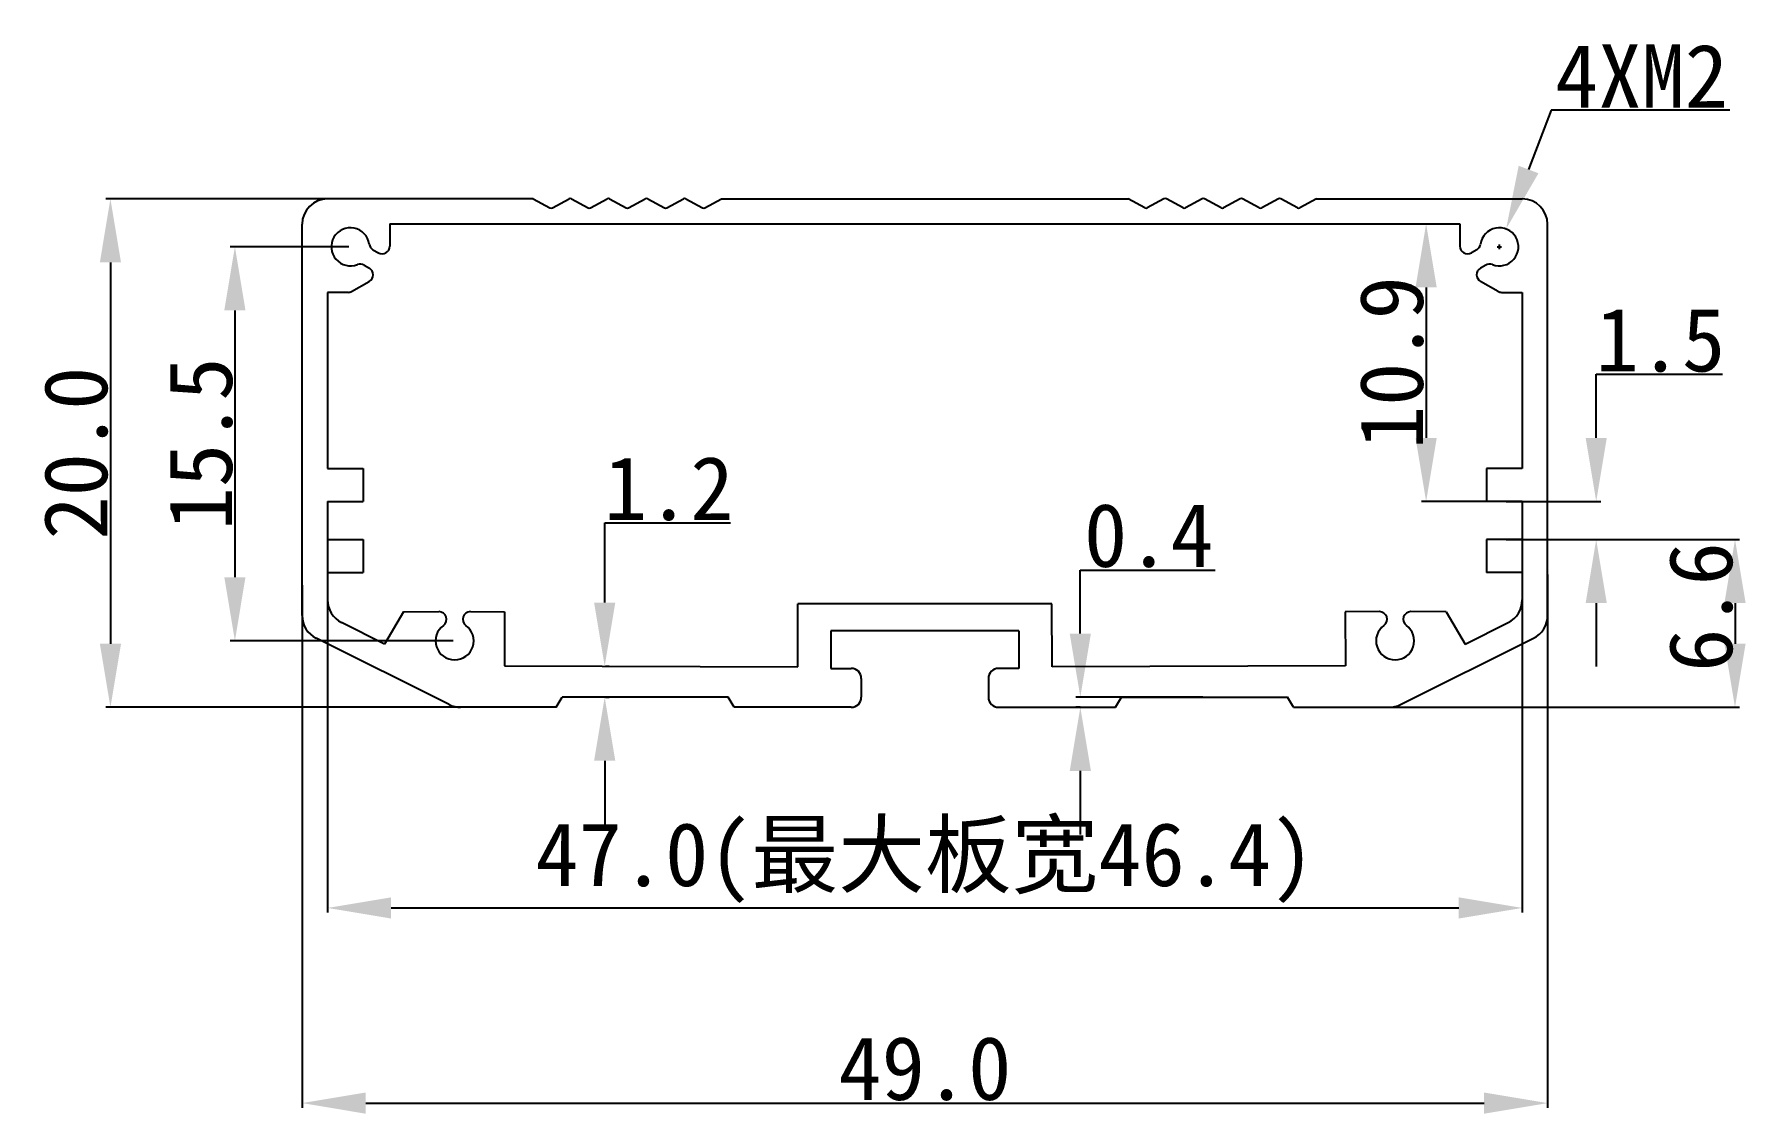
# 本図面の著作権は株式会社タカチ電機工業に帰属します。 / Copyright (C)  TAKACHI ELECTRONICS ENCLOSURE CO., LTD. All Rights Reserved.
# Model space of a CAD drawing. Header units: inches. Extents: x 31.4 to 98.9, y 11.6 to 54.
import ezdxf

# ---------------------------------------------------------------- set-up
doc = ezdxf.new("R2010")
doc.units = ezdxf.units.IN
doc.header["$MEASUREMENT"] = 0
doc.layers.get('Defpoints').update_dxf_attribs({"lineweight": 25})
doc.layers.add('1', color=30, linetype='Continuous')
doc.styles.get("Standard").update_dxf_attribs({"font": 'simhei.ttf'})
doc.dimstyles.get("Standard").update_dxf_attribs({"dimtxt": 2.5, "dimasz": 2.5, "dimexe": 0.18, "dimexo": 0.0625, "dimgap": 0.09, "dimtad": 1, "dimtoh": 1, "dimdec": 1, "dimzin": 0, "dimdsep": 46, "dimtxsty": 'Standard', "dimcen": 0.09, "dimadec": 0, "dimazin": 0, "dimtfac": 1, "dimtdec": 1, "dimtofl": 0, "dimtmove": 0, "dimatfit": 3, "dimfxl": 1, "dimtolj": 1, "dimtzin": 0, "dimarcsym": 0})

# ---------------------------------------------------------------- blocks, each defined once
blk = doc.blocks.new('*D45')
at = {"color": 0, "lineweight": -2}
for p, q in [((45.578, 47.567), (34.235, 47.567)), ((34.415, 45.067), (34.415, 30.067)), ((49.464, 27.567), (34.235, 27.567))]:
    blk.add_line(p, q, dxfattribs=at)
at = {"color": 0}
for points in [[(33.999, 45.067), (34.832, 45.067), (34.415, 47.567)], [(33.999, 30.067), (34.832, 30.067), (34.415, 27.567)]]:
    blk.add_solid(points, dxfattribs=at)
at = {"layer": 'Defpoints', "color": 0}
for p in [(45.64, 47.567), (34.415, 27.567), (49.526, 27.567)]:
    blk.add_point(p, dxfattribs=at)
at = {"color": 0, "insert": (33.061, 37.567), "char_height": 2.5, "attachment_point": 5, "rotation": 90}
blk.add_mtext('\\A1;20.0', dxfattribs=at)
blk = doc.blocks.new('*D46')
at = {"color": 0, "lineweight": -2}
for p, q in [((43.794, 45.683), (39.132, 45.683)), ((39.312, 43.183), (39.312, 32.682)), ((47.894, 30.182), (39.132, 30.182))]:
    blk.add_line(p, q, dxfattribs=at)
at = {"color": 0}
for points in [[(38.895, 43.183), (39.728, 43.183), (39.312, 45.683)], [(38.895, 32.682), (39.728, 32.682), (39.312, 30.182)]]:
    blk.add_solid(points, dxfattribs=at)
at = {"layer": 'Defpoints', "color": 0}
for p in [(43.856, 45.683), (39.312, 30.182), (47.956, 30.182)]:
    blk.add_point(p, dxfattribs=at)
at = {"color": 0, "insert": (37.972, 37.932), "char_height": 2.5, "attachment_point": 5, "rotation": 90}
blk.add_mtext('\\A1;15.5', dxfattribs=at)
blk = doc.blocks.new('*D47')
at = {"color": 0, "lineweight": -2}
for p, q in [((90.956, 32.787), (90.956, 11.818)), ((41.957, 32.368), (41.957, 11.818)), ((44.457, 11.998), (88.456, 11.998))]:
    blk.add_line(p, q, dxfattribs=at)
at = {"color": 0}
for points in [[(44.457, 12.415), (44.457, 11.581), (41.957, 11.998)], [(88.456, 12.415), (88.456, 11.581), (90.956, 11.998)]]:
    blk.add_solid(points, dxfattribs=at)
at = {"layer": 'Defpoints', "color": 0}
for p in [(41.957, 32.43), (90.956, 32.849), (90.956, 11.998)]:
    blk.add_point(p, dxfattribs=at)
at = {"color": 0, "insert": (66.457, 13.352), "char_height": 2.5, "attachment_point": 5}
blk.add_mtext('\\A1;49.0', dxfattribs=at)
blk = doc.blocks.new('*D48')
at = {"layer": '1', "color": 0, "lineweight": -2}
for p, q in [((42.956, 34.855), (42.956, 19.495)), ((89.957, 34.855), (89.957, 19.495)), ((45.456, 19.675), (87.457, 19.675))]:
    blk.add_line(p, q, dxfattribs=at)
at = {"layer": '1', "color": 0}
for points in [[(45.456, 20.091), (45.456, 19.258), (42.956, 19.675)], [(87.457, 20.091), (87.457, 19.258), (89.957, 19.675)]]:
    blk.add_solid(points, dxfattribs=at)
at = {"layer": 'Defpoints', "color": 0}
for p in [(42.956, 34.917), (89.957, 34.917), (89.957, 19.675)]:
    blk.add_point(p, dxfattribs=at)
at = {"layer": '1', "color": 0, "insert": (66.457, 21.45), "char_height": 2.5, "attachment_point": 5}
blk.add_mtext('\\A1;47.0(最大板宽46.4)', dxfattribs=at)
blk = doc.blocks.new('*D49')
at = {"color": 0, "lineweight": -2}
for p, q in [((92.867, 38.167), (92.867, 40.667)), ((92.867, 40.667), (97.831, 40.667)), ((89.319, 35.667), (93.047, 35.667)), ((89.319, 34.167), (93.047, 34.167)), ((92.867, 31.667), (92.867, 29.167))]:
    blk.add_line(p, q, dxfattribs=at)
at = {"color": 0}
for points in [[(92.451, 38.167), (93.284, 38.167), (92.867, 35.667)], [(92.451, 31.667), (93.284, 31.667), (92.867, 34.167)]]:
    blk.add_solid(points, dxfattribs=at)
at = {"layer": 'Defpoints', "color": 0}
for p in [(89.256, 35.667), (89.256, 34.167), (92.867, 34.167)]:
    blk.add_point(p, dxfattribs=at)
at = {"color": 0, "insert": (95.394, 42.007), "char_height": 2.5, "attachment_point": 5}
blk.add_mtext('\\A1;1.5', dxfattribs=at)
blk = doc.blocks.new('*D50')
at = {"color": 0, "lineweight": -2}
for p, q in [((89.319, 34.167), (98.508, 34.167)), ((98.328, 31.667), (98.328, 30.067)), ((83.951, 27.567), (98.508, 27.567))]:
    blk.add_line(p, q, dxfattribs=at)
at = {"color": 0}
for points in [[(97.911, 31.667), (98.745, 31.667), (98.328, 34.167)], [(97.911, 30.067), (98.745, 30.067), (98.328, 27.567)]]:
    blk.add_solid(points, dxfattribs=at)
at = {"layer": 'Defpoints', "color": 0}
for p in [(89.256, 34.167), (83.888, 27.567), (98.328, 27.567)]:
    blk.add_point(p, dxfattribs=at)
at = {"color": 0, "insert": (96.988, 31.511), "char_height": 2.5, "attachment_point": 5, "rotation": 90}
blk.add_mtext('\\A1;6.6', dxfattribs=at)
blk = doc.blocks.new('*D52')
at = {"color": 0, "lineweight": -2}
for p, q in [((53.861, 31.685), (53.861, 34.824)), ((53.861, 34.824), (58.81, 34.824)), ((53.889, 29.185), (54.041, 29.185)), ((53.889, 27.967), (54.041, 27.967)), ((53.861, 25.467), (53.861, 22.967))]:
    blk.add_line(p, q, dxfattribs=at)
at = {"color": 0}
for points in [[(53.444, 31.685), (54.277, 31.685), (53.861, 29.185)], [(53.444, 25.467), (54.277, 25.467), (53.861, 27.967)]]:
    blk.add_solid(points, dxfattribs=at)
at = {"layer": 'Defpoints', "color": 0}
for p in [(53.826, 29.185), (53.826, 27.967), (53.861, 27.967)]:
    blk.add_point(p, dxfattribs=at)
at = {"color": 0, "insert": (56.38, 36.164), "char_height": 2.5, "attachment_point": 5}
blk.add_mtext('\\A1;1.2', dxfattribs=at)
blk = doc.blocks.new('*D53')
at = {"color": 0, "lineweight": -2}
for p, q in [((91.091, 51.061), (90.207, 48.722)), ((98.119, 51.061), (91.091, 51.061)), ((88.967, 45.683), (89.147, 45.683)), ((89.057, 45.593), (89.057, 45.773))]:
    blk.add_line(p, q, dxfattribs=at)
at = {"color": 0}
blk.add_solid([(89.817, 48.87), (90.596, 48.575), (89.322, 46.384)], dxfattribs=at)
at = {"layer": 'Defpoints', "color": 0}
for p in [(89.322, 46.384), (88.791, 44.981)]:
    blk.add_point(p, dxfattribs=at)
at = {"color": 0, "insert": (94.65, 52.401), "char_height": 2.5, "attachment_point": 5}
blk.add_mtext('\\A1;{\\f@SimHei|b0|i0|c134|p49;4XM2}', dxfattribs=at)
blk = doc.blocks.new('*D54')
at = {"color": 0, "lineweight": -2}
for p, q in [((84.943, 46.582), (86.356, 46.582)), ((86.176, 44.082), (86.176, 38.167)), ((89.194, 35.667), (85.996, 35.667))]:
    blk.add_line(p, q, dxfattribs=at)
at = {"color": 0}
for points in [[(85.76, 44.082), (86.593, 44.082), (86.176, 46.582)], [(85.76, 38.167), (86.593, 38.167), (86.176, 35.667)]]:
    blk.add_solid(points, dxfattribs=at)
at = {"layer": 'Defpoints', "color": 0}
for p in [(84.881, 46.582), (86.176, 35.667), (89.256, 35.667)]:
    blk.add_point(p, dxfattribs=at)
at = {"color": 0, "insert": (84.822, 41.125), "char_height": 2.5, "attachment_point": 5, "rotation": 90}
blk.add_mtext('\\A1;10.9', dxfattribs=at)
blk = doc.blocks.new('*D55')
at = {"color": 0, "lineweight": -2}
for p, q in [((72.572, 30.467), (72.572, 32.967)), ((72.572, 32.967), (77.872, 32.967)), ((77.395, 27.967), (72.392, 27.967)), ((72.57, 27.567), (72.392, 27.567)), ((72.572, 25.067), (72.572, 22.567))]:
    blk.add_line(p, q, dxfattribs=at)
at = {"color": 0}
for points in [[(72.155, 30.467), (72.988, 30.467), (72.572, 27.967)], [(72.155, 25.067), (72.988, 25.067), (72.572, 27.567)]]:
    blk.add_solid(points, dxfattribs=at)
at = {"layer": 'Defpoints', "color": 0}
for p in [(72.572, 27.967), (77.458, 27.967), (72.633, 27.567)]:
    blk.add_point(p, dxfattribs=at)
at = {"color": 0, "insert": (75.267, 34.321), "char_height": 2.5, "attachment_point": 5}
blk.add_mtext('\\A1;0.4', dxfattribs=at)

msp = doc.modelspace()

# ---------------------------------------------------------------- linework, layer by layer
for p, q in [((51.051, 47.567), (42.957, 47.567)), ((51.051, 47.567), (51.707, 47.217)), ((51.801, 47.217), (52.457, 47.567)), ((52.551, 47.567), (53.207, 47.217)), ((53.301, 47.217), (53.957, 47.567)), ((54.051, 47.567), (54.707, 47.217)), ((54.801, 47.217), (55.457, 47.567)), ((55.551, 47.567), (56.207, 47.217)), ((56.301, 47.217), (56.957, 47.567)), ((57.051, 47.567), (57.707, 47.217)), ((57.801, 47.217), (58.457, 47.567)), ((58.457, 47.567), (74.457, 47.567)), ((75.112, 47.217), (74.457, 47.567)), ((75.862, 47.567), (75.207, 47.217)), ((76.612, 47.217), (75.957, 47.567)), ((77.362, 47.567), (76.707, 47.217)), ((78.112, 47.217), (77.457, 47.567)), ((78.862, 47.567), (78.207, 47.217)), ((79.612, 47.217), (78.957, 47.567)), ((80.362, 47.567), (79.707, 47.217)), ((81.112, 47.217), (80.457, 47.567)), ((81.862, 47.567), (81.207, 47.217)), ((81.862, 47.567), (89.956, 47.567)), ((41.957, 31.177), (41.957, 46.567)), ((45.406, 46.582), (87.507, 46.582)), ((45.406, 46.582), (45.406, 45.705)), ((87.507, 46.582), (87.507, 45.705)), ((90.956, 31.177), (90.956, 46.567)), ((44.745, 45.569), (44.955, 45.446)), ((88.168, 45.569), (87.958, 45.446)), ((44.392, 44.964), (44.602, 44.842)), ((88.521, 44.964), (88.311, 44.842)), ((42.956, 43.891), (42.956, 36.967)), ((43.756, 43.891), (42.956, 43.891)), ((43.903, 43.929), (44.598, 44.321)), ((89.01, 43.929), (88.315, 44.321)), ((89.158, 43.891), (89.957, 43.891)), ((89.957, 43.891), (89.957, 36.967)), ((42.956, 36.967), (44.357, 36.967)), ((44.357, 36.967), (44.357, 35.667)), ((88.556, 36.967), (88.556, 35.667)), ((89.957, 36.967), (88.556, 36.967)), ((42.956, 35.667), (42.956, 34.167)), ((42.956, 35.667), (44.357, 35.667)), ((89.957, 35.667), (88.556, 35.667)), ((89.957, 35.667), (89.957, 34.167)), ((42.956, 34.167), (44.357, 34.167)), ((44.357, 34.167), (44.357, 32.867)), ((89.957, 34.167), (88.556, 34.167)), ((88.556, 34.167), (88.556, 32.867)), ((42.956, 32.867), (44.357, 32.867)), ((42.956, 32.867), (42.956, 31.796)), ((89.957, 32.867), (88.556, 32.867)), ((89.957, 32.867), (89.957, 31.796)), ((45.946, 31.327), (45.204, 30.057)), ((45.946, 31.327), (47.336, 31.33)), ((48.576, 31.331), (49.922, 31.325)), ((49.922, 31.325), (49.913, 29.202)), ((61.453, 29.153), (61.462, 31.635)), ((71.451, 31.635), (61.462, 31.635)), ((71.46, 29.153), (71.451, 31.635)), ((84.337, 31.331), (82.991, 31.325)), ((82.991, 31.325), (83, 29.202)), ((86.967, 31.327), (85.577, 31.33)), ((86.967, 31.327), (87.709, 30.057)), ((45.204, 30.057), (43.51, 30.901)), ((70.157, 30.579), (62.756, 30.579)), ((62.756, 30.579), (62.756, 29.1)), ((70.157, 30.579), (70.157, 29.1)), ((87.709, 30.057), (89.403, 30.901)), ((47.746, 27.672), (42.511, 30.282)), ((85.167, 27.672), (90.403, 30.282)), ((49.913, 29.202), (61.453, 29.153)), ((62.756, 29.1), (63.556, 29.1)), ((70.157, 29.1), (69.357, 29.1)), ((83, 29.202), (71.46, 29.153)), ((63.956, 28.7), (63.956, 27.967)), ((68.957, 28.7), (68.957, 27.967)), ((51.957, 27.567), (52.188, 27.967)), ((58.722, 27.967), (52.188, 27.967)), ((58.957, 27.567), (58.722, 27.967)), ((73.957, 27.567), (74.191, 27.967)), ((74.191, 27.967), (80.725, 27.967)), ((80.957, 27.567), (80.725, 27.967)), ((51.957, 27.567), (48.192, 27.567)), ((63.556, 27.567), (58.957, 27.567)), ((69.357, 27.567), (73.957, 27.567)), ((80.957, 27.567), (84.721, 27.567))]:
    msp.add_line(p, q)
for centre, radius, start, end in [((42.957, 46.567), 1, 90, 180), ((52.504, 47.479), 0.1, 61.92751, 118.07249), ((54.004, 47.479), 0.1, 61.92751, 118.07249), ((55.504, 47.479), 0.1, 61.92751, 118.07249), ((57.004, 47.479), 0.1, 61.92751, 118.07249), ((75.91, 47.479), 0.1, 61.92751, 118.07249), ((77.41, 47.479), 0.1, 61.92751, 118.07249), ((78.91, 47.479), 0.1, 61.92751, 118.07249), ((80.41, 47.479), 0.1, 61.92751, 118.07249), ((89.956, 46.567), 1, 360, 90), ((51.754, 47.306), 0.1, 241.92751, 298.07249), ((53.254, 47.306), 0.1, 241.92751, 298.07249), ((54.754, 47.306), 0.1, 241.92751, 298.07249), ((56.254, 47.306), 0.1, 241.92751, 298.07249), ((57.754, 47.306), 0.1, 241.92751, 298.07249), ((75.16, 47.306), 0.1, 241.92751, 298.07249), ((76.66, 47.306), 0.1, 241.92751, 298.07249), ((78.16, 47.306), 0.1, 241.92751, 298.07249), ((79.66, 47.306), 0.1, 241.92751, 298.07249), ((81.16, 47.306), 0.1, 241.92751, 298.07249), ((43.856, 45.683), 0.75, 7.9602, 291.46696), ((89.057, 45.683), 0.75, 248.53304, 172.0398), ((44.896, 45.828), 0.3, 187.9602, 239.71358), ((45.106, 45.705), 0.3, 239.71358, 360), ((87.807, 45.705), 0.3, 180, 300.28642), ((88.017, 45.828), 0.3, 300.28642, 352.0398), ((44.241, 44.705), 0.3, 59.71358, 111.46696), ((44.451, 44.583), 0.3, 299.42717, 59.71358), ((88.462, 44.583), 0.3, 120.28642, 240.57283), ((88.672, 44.705), 0.3, 68.53304, 120.28642), ((43.756, 44.191), 0.3, 269.96348, 299.42717), ((89.157, 44.191), 0.3, 240.57283, 270.03652), ((43.956, 31.796), 1, 180, 243.5), ((88.957, 31.796), 1, 296.5, 360), ((42.957, 31.177), 1, 180, 243.5), ((47.337, 31.03), 0.3, 306.14435, 90.12705), ((48.574, 31.031), 0.3, 89.75611, 233.93201), ((84.339, 31.031), 0.3, 306.06799, 90.24389), ((85.576, 31.03), 0.3, 89.87295, 233.85565), ((89.956, 31.177), 1, 296.5, 0), ((47.956, 30.182), 0.75, 126.14435, 53.93201), ((84.957, 30.182), 0.75, 126.06799, 53.85565), ((63.556, 28.7), 0.4, 0, 90), ((69.357, 28.7), 0.4, 90, 180), ((48.192, 28.567), 1, 243.5, 270), ((63.556, 27.967), 0.4, 270, 0), ((69.357, 27.967), 0.4, 180, 270), ((84.721, 28.567), 1, 270, 296.5)]:
    msp.add_arc(centre, radius, start, end)

# ---------------------------------------------------------------- dimensions: what is measured, and where the dimension line sits
dim = msp.add_diameter_dim_2p(p1=(88.791, 44.981), p2=(89.322, 46.384), text='{\\f@SimHei|b0|i0|c134|p49;4XM2}', dimstyle='Standard')
dim.commit()
dim.dimension.update_dxf_attribs({"geometry": '*D53', "text_midpoint": (94.65, 52.401)})
for base, p1, p2, picture, middle in [((34.415, 27.567), (45.64, 47.567), (49.526, 27.567), '*D45', (34.415, 37.567)), ((92.867, 34.167), (89.256, 35.667), (89.256, 34.167), '*D49', (95.394, 40.667)), ((53.861, 27.967), (53.826, 29.185), (53.826, 27.967), '*D52', (56.38, 34.824)), ((98.328, 27.567), (89.256, 34.167), (83.888, 27.567), '*D50', (98.328, 31.511))]:
    dim = msp.add_linear_dim(base=base, p1=p1, p2=p2, angle=90, dimstyle='Standard')
    dim.commit()
    dim.dimension.update_dxf_attribs({"geometry": picture, "text_midpoint": middle, "dimtype": 160})
for base, p1, p2, picture, middle in [((86.176, 35.667), (84.881, 46.582), (89.256, 35.667), '*D54', (84.822, 41.125)), ((39.312, 30.182), (43.856, 45.683), (47.956, 30.182), '*D46', (37.972, 37.932)), ((72.572, 27.967), (72.633, 27.567), (77.458, 27.967), '*D55', (75.267, 34.321))]:
    dim = msp.add_linear_dim(base=base, p1=p1, p2=p2, angle=90, dimstyle='Standard')
    dim.commit()
    dim.dimension.update_dxf_attribs({"geometry": picture, "text_midpoint": middle})
dim = msp.add_linear_dim(base=(90.956, 11.998), p1=(41.957, 32.43), p2=(90.956, 32.849), dimstyle='Standard')
dim.commit()
dim.dimension.update_dxf_attribs({"geometry": '*D47', "text_midpoint": (66.457, 11.998), "dimtype": 160})
at = {"layer": '1'}
dim = msp.add_linear_dim(base=(89.957, 19.675), p1=(42.956, 34.917), p2=(89.957, 34.917), text='<>(最大板宽46.4)', dimstyle='Standard', dxfattribs=at)
dim.commit()
dim.dimension.update_dxf_attribs({"geometry": '*D48', "text_midpoint": (66.457, 19.675), "dimtype": 160})

doc.saveas('drawing.dxf')
